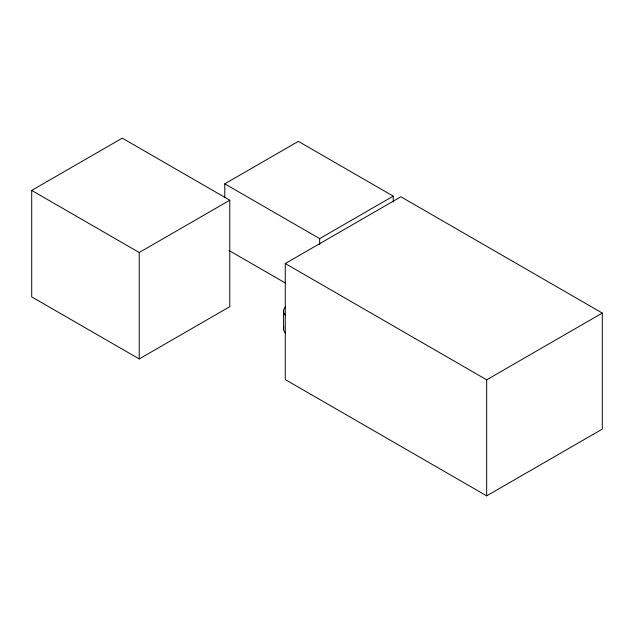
<?xml version="1.0" encoding="UTF-8"?>
<svg xmlns="http://www.w3.org/2000/svg" width="634" height="634" viewBox="0 0 634 634"><rect width="100%" height="100%" fill="white"/><g stroke="black" fill="none" stroke-linecap="round" stroke-linejoin="round"><path stroke-width="0.95" d="M31.7 190.422L122.251 138.141L229.777 200.225L229.777 306.674L139.226 358.947L31.7 296.87L31.7 190.422L139.226 252.506L229.777 200.225M224.785 197.665L224.785 183.836L298.36 141.358L393.238 196.136L393.238 202.064M224.785 183.836L319.663 238.614L393.238 196.136M285.268 263.538L400.894 196.786L602.3 313.069L602.3 429.099L486.674 495.859L285.268 379.576L285.268 263.538L486.674 379.821L602.3 313.069M229.056 250.517L285.474 283.089M486.674 379.821L486.674 495.859M319.663 238.614L319.663 244.542M283.564 311.167L283.564 328.848M139.226 252.506L139.226 358.947M285.411 332.961A14.677 8.472 0 0 1 283.873 327.112M285.411 315.28A14.677 8.472 0 0 1 285.411 307.054"/></g></svg>
